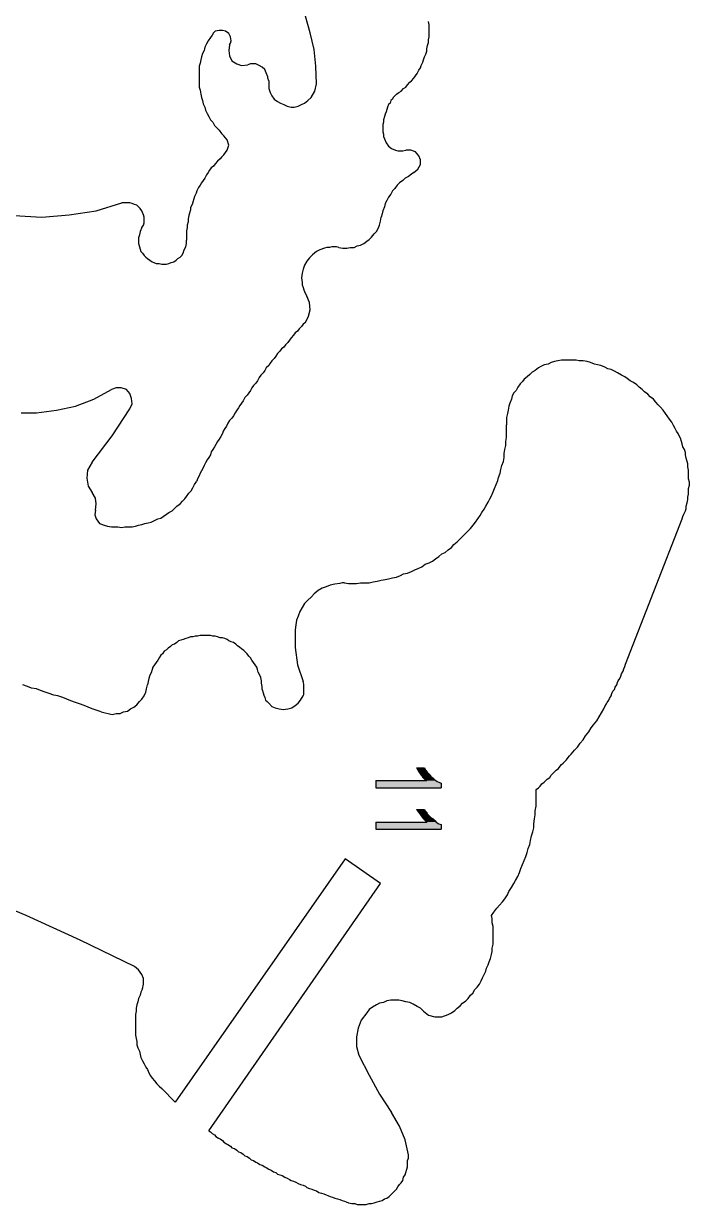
# Model space of a CAD drawing. Extents: x -1063 to 1100, y -467 to 441.
# Drawn here: x -868.7 to -729.7, y -256.7 to -10.2 of the extents above; entities that cross this region are included whole.
import ezdxf

# ---------------------------------------------------------------- set-up
doc = ezdxf.new("R2010")
doc.units = 0
doc.layers.add('H', color=7, linetype='CONTINUOUS')
doc.layers.add('P', color=250, linetype='CONTINUOUS')

# ---------------------------------------------------------------- blocks, each defined once
blk = doc.blocks.new('*U268')
at = {"layer": 'H', "color": 0, "linetype": 'CONTINUOUS'}
for p, q in [((-786.68, -165.57), (-785.02, -165.57)), ((-786.68, -165.57), (-786.52, -165.74)), ((-786.52, -165.74), (-786.43, -165.91)), ((-786.43, -165.91), (-786.35, -166.07)), ((-786.35, -166.07), (-786.27, -166.24)), ((-786.27, -166.24), (-786.18, -166.41)), ((-786.18, -166.41), (-785.68, -167.07)), ((-785.68, -167.07), (-785.52, -167.24)), ((-785.52, -167.24), (-785.35, -167.57)), ((-785.35, -167.57), (-785.02, -167.91)), ((-785.02, -165.57), (-784.93, -165.74)), ((-784.93, -165.74), (-784.85, -165.91)), ((-784.85, -165.91), (-784.68, -166.07)), ((-784.68, -166.07), (-784.52, -166.24)), ((-784.52, -166.24), (-784.52, -166.41)), ((-784.52, -166.41), (-784.52, -167.07)), ((-784.52, -167.07), (-784.52, -167.24)), ((-784.52, -167.24), (-784.52, -167.57)), ((-784.52, -167.57), (-784.52, -167.91)), ((-785.02, -167.91), (-784.85, -168.07)), ((-784.52, -168.24), (-784.85, -168.07)), ((-784.52, -167.91), (-784.52, -168.07)), ((-784.52, -168.07), (-784.52, -168.24))]:
    blk.add_line(p, q, dxfattribs=at)
for points in [[(-786.68, -165.57), (-786.68, -165.57), (-785.02, -165.57)], [(-786.68, -165.57), (-786.52, -165.74), (-784.93, -165.74)], [(-786.52, -165.74), (-786.43, -165.91), (-784.85, -165.91)], [(-786.43, -165.91), (-786.35, -166.07), (-784.68, -166.07)], [(-786.35, -166.07), (-786.27, -166.24), (-784.52, -166.24)], [(-786.27, -166.24), (-786.18, -166.41), (-784.52, -166.41)], [(-786.18, -166.41), (-785.68, -167.07), (-784.52, -167.07)], [(-785.68, -167.07), (-785.52, -167.24), (-784.52, -167.24)], [(-785.52, -167.24), (-785.35, -167.57), (-784.52, -167.57)], [(-785.35, -167.57), (-785.02, -167.91), (-784.52, -167.91)], [(-785.02, -167.91), (-784.85, -168.07), (-784.52, -168.07)]]:
    blk.add_solid(points, dxfattribs=at)
at = {"layer": 'H', "color": 0, "linetype": 'CONTINUOUS', "extrusion": (0, 0, -1)}
for points in [[(786.68, -165.57), (785.02, -165.57), (784.93, -165.74)], [(786.52, -165.74), (784.93, -165.74), (784.85, -165.91)], [(786.43, -165.91), (784.85, -165.91), (784.68, -166.07)], [(786.35, -166.07), (784.68, -166.07), (784.52, -166.24)], [(786.27, -166.24), (784.52, -166.24), (784.52, -166.41)], [(786.18, -166.41), (784.52, -166.41), (784.52, -167.07)], [(785.68, -167.07), (784.52, -167.07), (784.52, -167.24)], [(785.52, -167.24), (784.52, -167.24), (784.52, -167.57)], [(785.35, -167.57), (784.52, -167.57), (784.52, -167.91)], [(785.02, -167.91), (784.52, -167.91), (784.52, -168.07)], [(784.85, -168.07), (784.52, -168.07), (784.52, -168.24)]]:
    blk.add_solid(points, dxfattribs=at)
blk = doc.blocks.new('*U269')
at = {"layer": 'H', "color": 0, "linetype": 'CONTINUOUS'}
for p, q in [((-784.52, -166.24), (-784.52, -166.57)), ((-784.35, -166.57), (-784.52, -166.24)), ((-784.52, -166.57), (-784.52, -166.91)), ((-784.52, -166.91), (-784.52, -167.41)), ((-784.52, -167.41), (-784.52, -167.74)), ((-784.35, -166.57), (-784.02, -166.91)), ((-784.02, -166.91), (-783.68, -167.41)), ((-783.68, -167.41), (-783.18, -167.74)), ((-795.18, -168.24), (-784.52, -168.24)), ((-795.18, -168.24), (-795.18, -168.41)), ((-795.18, -168.41), (-795.18, -168.57)), ((-795.18, -168.57), (-795.18, -168.74)), ((-795.18, -168.74), (-795.18, -169.74)), ((-795.18, -169.74), (-781.52, -169.74)), ((-784.52, -167.74), (-784.52, -168.07)), ((-784.52, -168.07), (-784.52, -168.24)), ((-783.18, -167.74), (-782.85, -168.07)), ((-782.85, -168.07), (-782.6, -168.24)), ((-782.6, -168.24), (-782.35, -168.41)), ((-782.35, -168.41), (-782.02, -168.57)), ((-782.02, -168.57), (-781.52, -168.74)), ((-781.52, -168.74), (-781.52, -169.74))]:
    blk.add_line(p, q, dxfattribs=at)
for points in [[(-784.52, -166.24), (-784.52, -166.57), (-784.35, -166.57)], [(-784.52, -166.57), (-784.52, -166.91), (-784.02, -166.91)], [(-784.52, -166.91), (-784.52, -167.41), (-783.68, -167.41)], [(-784.52, -167.41), (-784.52, -167.74), (-783.18, -167.74)], [(-795.18, -168.24), (-795.18, -168.24), (-784.52, -168.24)], [(-795.18, -168.24), (-795.18, -168.41), (-782.35, -168.41)], [(-795.18, -168.41), (-795.18, -168.57), (-782.02, -168.57)], [(-795.18, -168.57), (-795.18, -168.74), (-781.52, -168.74)], [(-795.18, -168.74), (-795.18, -169.74), (-781.52, -169.74)], [(-795.18, -169.74), (-795.18, -169.74), (-781.52, -169.74)], [(-784.52, -167.74), (-784.52, -168.07), (-782.85, -168.07)], [(-784.52, -168.07), (-784.52, -168.24), (-782.6, -168.24)]]:
    blk.add_solid(points, dxfattribs=at)
at = {"layer": 'H', "color": 0, "linetype": 'CONTINUOUS', "extrusion": (0, 0, -1)}
for points in [[(784.52, -166.57), (784.35, -166.57), (784.02, -166.91)], [(784.52, -166.91), (784.02, -166.91), (783.68, -167.41)], [(784.52, -167.41), (783.68, -167.41), (783.18, -167.74)], [(795.18, -168.24), (782.6, -168.24), (782.35, -168.41)], [(795.18, -168.41), (782.35, -168.41), (782.02, -168.57)], [(795.18, -168.57), (782.02, -168.57), (781.52, -168.74)], [(795.18, -168.74), (781.52, -168.74), (781.52, -169.74)], [(784.52, -167.74), (783.18, -167.74), (782.85, -168.07)], [(784.52, -168.07), (782.85, -168.07), (782.6, -168.24)]]:
    blk.add_solid(points, dxfattribs=at)
blk = doc.blocks.new('*U270')
at = {"layer": 'H', "color": 0, "linetype": 'CONTINUOUS'}
for p, q in [((-786.68, -174.24), (-785.02, -174.24)), ((-786.68, -174.24), (-786.43, -174.57)), ((-786.43, -174.57), (-786.18, -174.91)), ((-786.18, -174.91), (-785.68, -175.57)), ((-785.02, -174.24), (-784.85, -174.57)), ((-784.85, -174.57), (-784.52, -174.91)), ((-784.52, -174.91), (-784.52, -175.57)), ((-785.68, -175.57), (-785.18, -176.24)), ((-784.52, -176.91), (-785.18, -176.24)), ((-784.52, -175.57), (-784.52, -176.24)), ((-784.52, -176.24), (-784.52, -176.91))]:
    blk.add_line(p, q, dxfattribs=at)
for points in [[(-786.68, -174.24), (-786.68, -174.24), (-785.02, -174.24)], [(-786.68, -174.24), (-786.43, -174.57), (-784.85, -174.57)], [(-786.43, -174.57), (-786.18, -174.91), (-784.52, -174.91)], [(-786.18, -174.91), (-785.68, -175.57), (-784.52, -175.57)], [(-785.68, -175.57), (-785.18, -176.24), (-784.52, -176.24)]]:
    blk.add_solid(points, dxfattribs=at)
at = {"layer": 'H', "color": 0, "linetype": 'CONTINUOUS', "extrusion": (0, 0, -1)}
for points in [[(786.68, -174.24), (785.02, -174.24), (784.85, -174.57)], [(786.43, -174.57), (784.85, -174.57), (784.52, -174.91)], [(786.18, -174.91), (784.52, -174.91), (784.52, -175.57)], [(785.68, -175.57), (784.52, -175.57), (784.52, -176.24)], [(785.18, -176.24), (784.52, -176.24), (784.52, -176.91)]]:
    blk.add_solid(points, dxfattribs=at)
blk = doc.blocks.new('*U271')
at = {"layer": 'H', "color": 0, "linetype": 'CONTINUOUS'}
for p, q in [((-784.52, -174.91), (-784.52, -175.24)), ((-784.35, -175.24), (-784.52, -174.91)), ((-795.18, -176.91), (-784.52, -176.91)), ((-795.18, -176.91), (-795.18, -177.24)), ((-795.18, -177.24), (-795.18, -177.41)), ((-795.18, -177.41), (-795.18, -178.41)), ((-784.52, -175.24), (-784.52, -175.57)), ((-784.52, -175.57), (-784.52, -175.91)), ((-784.52, -175.91), (-784.52, -176.24)), ((-784.52, -176.24), (-784.52, -176.57)), ((-784.52, -176.57), (-784.52, -176.91)), ((-784.35, -175.24), (-784.02, -175.57)), ((-784.02, -175.57), (-783.68, -175.91)), ((-783.68, -175.91), (-783.18, -176.24)), ((-783.18, -176.24), (-782.85, -176.57)), ((-782.85, -176.57), (-782.52, -176.91)), ((-782.52, -176.91), (-782.02, -177.24)), ((-782.02, -177.24), (-781.52, -177.41)), ((-781.52, -177.41), (-781.52, -178.41)), ((-795.18, -178.41), (-781.52, -178.41))]:
    blk.add_line(p, q, dxfattribs=at)
for points in [[(-784.52, -174.91), (-784.52, -175.24), (-784.35, -175.24)], [(-795.18, -176.91), (-795.18, -176.91), (-784.52, -176.91)], [(-795.18, -176.91), (-795.18, -177.24), (-782.02, -177.24)], [(-795.18, -177.24), (-795.18, -177.41), (-781.52, -177.41)], [(-795.18, -177.41), (-795.18, -178.41), (-781.52, -178.41)], [(-784.52, -175.24), (-784.52, -175.57), (-784.02, -175.57)], [(-784.52, -175.57), (-784.52, -175.91), (-783.68, -175.91)], [(-784.52, -175.91), (-784.52, -176.24), (-783.18, -176.24)], [(-784.52, -176.24), (-784.52, -176.57), (-782.85, -176.57)], [(-784.52, -176.57), (-784.52, -176.91), (-782.52, -176.91)], [(-795.18, -178.41), (-795.18, -178.41), (-781.52, -178.41)]]:
    blk.add_solid(points, dxfattribs=at)
at = {"layer": 'H', "color": 0, "linetype": 'CONTINUOUS', "extrusion": (0, 0, -1)}
for points in [[(795.18, -176.91), (782.52, -176.91), (782.02, -177.24)], [(795.18, -177.24), (782.02, -177.24), (781.52, -177.41)], [(795.18, -177.41), (781.52, -177.41), (781.52, -178.41)], [(784.52, -175.24), (784.35, -175.24), (784.02, -175.57)], [(784.52, -175.57), (784.02, -175.57), (783.68, -175.91)], [(784.52, -175.91), (783.68, -175.91), (783.18, -176.24)], [(784.52, -176.24), (783.18, -176.24), (782.85, -176.57)], [(784.52, -176.57), (782.85, -176.57), (782.52, -176.91)]]:
    blk.add_solid(points, dxfattribs=at)

msp = doc.modelspace()

# ---------------------------------------------------------------- linework, layer by layer
at = {"layer": 'P', "color": 0, "linetype": 'CONTINUOUS'}
for points in [[(-817.52, -22.07), (-817.52, -22.91), (-817.52, -23.74), (-817.18, -24.57), (-816.85, -25.24), (-816.35, -25.91), (-815.68, -26.41), (-815.02, -26.74), (-814.35, -27.07), (-813.68, -27.41), (-812.85, -27.57), (-812.18, -27.57), (-811.35, -27.41), (-810.68, -27.07), (-810.02, -26.74), (-809.35, -26.24), (-808.68, -25.57), (-807.85, -24.24), (-807.52, -22.74), (-807.68, -19.07), (-808.02, -15.57), (-808.85, -12.07), (-809.85, -8.57)], [(-790.85, -24.91), (-790.35, -24.57), (-789.85, -24.24), (-789.35, -23.74), (-788.85, -23.41), (-788.52, -22.91), (-788.02, -22.41), (-787.68, -22.07), (-787.18, -21.57), (-786.85, -21.07), (-786.52, -20.57), (-786.18, -19.91), (-785.85, -19.41), (-785.68, -18.91), (-785.35, -18.24), (-785.18, -17.74), (-785.02, -17.07), (-784.68, -16.57), (-784.52, -15.91), (-784.52, -15.41), (-784.35, -14.74), (-784.18, -14.07), (-784.18, -13.57), (-784.02, -12.91), (-784.02, -12.24), (-784.02, -11.74), (-784.02, -11.07), (-784.02, -10.41), (-784.18, -9.74)], [(-825.68, -14.57), (-825.52, -14.24), (-825.35, -13.74), (-825.52, -12.91), (-825.85, -12.24), (-826.52, -11.74), (-827.18, -11.57), (-827.85, -11.57), (-828.68, -11.74), (-829.02, -12.07), (-829.35, -12.57)], [(-829.35, -12.57), (-829.68, -13.07), (-830.18, -13.74), (-830.52, -14.41), (-830.85, -15.07), (-831.02, -15.74), (-831.35, -16.41), (-831.52, -17.07), (-831.68, -17.74), (-831.85, -18.41), (-832.02, -19.07), (-832.02, -19.91), (-832.02, -20.57), (-832.02, -21.24), (-832.02, -22.07), (-832.02, -22.74), (-832.02, -23.41), (-831.85, -24.07), (-831.68, -24.91), (-831.52, -25.57), (-831.35, -26.24), (-831.18, -26.91), (-830.85, -27.57), (-830.68, -28.24), (-830.35, -28.91), (-830.02, -29.57), (-829.68, -30.24), (-829.18, -30.74), (-828.85, -31.41), (-828.35, -31.91), (-827.85, -32.41), (-827.35, -33.07), (-826.85, -33.57)], [(-825.68, -14.57), (-825.85, -15.74), (-825.68, -16.91), (-825.18, -17.91), (-824.18, -18.57), (-823.18, -18.91), (-821.85, -18.74)], [(-817.52, -22.07), (-817.68, -21.57), (-817.68, -21.24), (-818.02, -20.41), (-818.35, -19.74), (-818.85, -19.24), (-819.52, -18.91), (-820.18, -18.57), (-821.02, -18.57), (-821.35, -18.57), (-821.85, -18.74)], [(-790.85, -24.91), (-791.52, -25.57), (-791.68, -25.91), (-792.02, -26.24), (-792.18, -26.74), (-792.52, -27.07), (-792.68, -27.57), (-792.85, -28.07), (-793.02, -28.57), (-793.18, -29.07), (-793.35, -29.57), (-793.52, -30.24), (-793.52, -30.74), (-793.68, -31.24), (-793.68, -31.74), (-793.68, -32.24), (-793.68, -32.74), (-793.52, -33.24), (-793.52, -33.74), (-793.35, -34.24), (-793.02, -35.07), (-792.52, -35.74), (-791.85, -36.24), (-791.02, -36.57), (-790.52, -36.74), (-790.02, -36.74), (-789.52, -36.74), (-788.85, -36.57)], [(-826.85, -37.57), (-826.18, -36.57), (-825.85, -35.57), (-826.18, -34.41), (-826.85, -33.57)], [(-787.18, -41.24), (-786.35, -40.57), (-785.85, -39.57), (-785.85, -38.57), (-786.18, -37.74), (-786.85, -36.91), (-787.85, -36.57), (-788.85, -36.57)], [(-826.85, -37.57), (-827.35, -38.07), (-827.68, -38.41), (-828.18, -38.91), (-828.68, -39.41), (-829.02, -39.91), (-829.52, -40.24), (-829.85, -40.74), (-830.18, -41.24), (-830.52, -41.74), (-830.85, -42.41), (-831.18, -42.91), (-831.52, -43.41), (-831.85, -43.91), (-832.18, -44.41), (-832.52, -45.07), (-832.68, -45.57), (-833.02, -46.24), (-833.18, -46.74), (-833.35, -47.41), (-833.52, -47.91), (-833.85, -48.57), (-833.85, -49.07), (-834.02, -49.74), (-834.18, -50.24), (-834.35, -50.91), (-834.35, -51.57), (-834.52, -52.24), (-834.52, -52.74), (-834.68, -53.41), (-834.68, -54.07), (-834.68, -54.74), (-834.68, -55.41)], [(-787.18, -41.24), (-787.68, -41.57), (-788.35, -42.07), (-789.02, -42.41), (-789.52, -42.91), (-790.18, -43.41), (-790.68, -43.91), (-791.18, -44.57), (-791.68, -45.07), (-792.02, -45.74), (-792.52, -46.41), (-792.85, -47.07), (-793.18, -47.74), (-793.35, -48.41), (-793.68, -49.24), (-793.85, -49.91), (-794.02, -50.57)], [(-870.68, -50.24), (-864.85, -50.57), (-859.18, -50.07), (-853.52, -49.24), (-848.18, -47.57)], [(-844.02, -52.74), (-843.68, -52.24), (-843.52, -51.74), (-843.52, -51.24), (-843.52, -50.57), (-843.68, -50.07), (-843.85, -49.57), (-844.02, -49.24), (-844.35, -48.74), (-844.68, -48.41), (-845.02, -48.07), (-845.52, -47.91), (-846.02, -47.74), (-846.52, -47.57), (-847.02, -47.57), (-847.52, -47.57), (-848.18, -47.57)], [(-802.85, -56.91), (-802.02, -57.07), (-801.18, -57.07), (-800.52, -56.91), (-799.68, -56.91), (-799.02, -56.57), (-798.35, -56.41), (-797.68, -56.07), (-797.02, -55.57), (-796.52, -55.24), (-796.02, -54.74), (-795.52, -54.07), (-795.02, -53.57), (-794.68, -52.91), (-794.35, -52.24), (-794.18, -51.41), (-794.02, -50.57)], [(-844.02, -52.74), (-844.35, -53.57), (-844.52, -54.24), (-844.68, -54.91), (-844.68, -55.57), (-844.68, -56.07), (-844.52, -56.74), (-844.35, -57.24), (-844.18, -57.74), (-843.85, -58.07), (-843.52, -58.57), (-843.18, -58.91), (-842.85, -59.24), (-842.35, -59.57), (-841.85, -59.91), (-841.52, -60.07), (-841.02, -60.24), (-840.35, -60.24), (-839.85, -60.41), (-839.35, -60.41), (-838.85, -60.41), (-838.35, -60.24), (-837.85, -60.07), (-837.35, -59.91), (-836.85, -59.57), (-836.52, -59.24), (-836.02, -58.91), (-835.68, -58.57), (-835.35, -58.07), (-835.18, -57.41), (-834.85, -56.74), (-834.68, -56.07), (-834.68, -55.41)], [(-802.85, -56.91), (-803.35, -56.74), (-803.85, -56.74), (-804.35, -56.74), (-804.85, -56.91), (-805.35, -56.91), (-805.85, -57.07), (-806.85, -57.41), (-807.52, -57.74), (-808.35, -58.41), (-809.02, -59.07), (-809.52, -59.74), (-810.02, -60.57), (-810.35, -61.41), (-810.52, -62.24), (-810.68, -63.24), (-810.52, -64.24), (-810.52, -64.74), (-810.35, -65.24), (-810.18, -65.74), (-810.02, -66.07), (-809.85, -66.57), (-809.52, -67.07)], [(-809.85, -72.57), (-809.18, -71.24), (-808.85, -69.91), (-809.02, -68.41), (-809.52, -67.07)], [(-809.85, -72.57), (-810.35, -72.91), (-810.68, -73.41), (-811.18, -73.91), (-811.52, -74.41), (-812.02, -74.74), (-812.35, -75.24), (-812.85, -75.74), (-813.18, -76.24), (-813.52, -76.74), (-814.02, -77.24), (-814.35, -77.74), (-814.85, -78.07), (-815.18, -78.57), (-815.68, -79.07), (-816.02, -79.57), (-816.35, -80.07), (-816.85, -80.57), (-817.18, -81.07), (-817.52, -81.57), (-818.02, -82.07), (-818.35, -82.57), (-818.68, -83.07), (-819.18, -83.57), (-819.52, -84.07), (-819.85, -84.74), (-820.18, -85.24), (-820.68, -85.74), (-821.02, -86.24), (-821.35, -86.74), (-821.68, -87.24), (-822.02, -87.74), (-822.52, -88.24), (-822.85, -88.91), (-823.18, -89.41), (-823.52, -89.91), (-823.85, -90.41), (-824.18, -90.91), (-824.52, -91.41), (-824.85, -92.07), (-825.18, -92.57), (-825.68, -93.07), (-826.02, -93.57), (-826.35, -94.24), (-826.68, -94.74), (-827.02, -95.24), (-827.18, -95.74), (-827.52, -96.41), (-827.85, -96.91), (-828.18, -97.41), (-828.52, -98.07), (-828.85, -98.57), (-829.18, -99.07), (-829.52, -99.57), (-829.68, -100.24), (-830.02, -100.74), (-830.35, -101.24), (-830.68, -101.91), (-831.02, -102.41), (-831.18, -102.91), (-831.52, -103.57), (-831.85, -104.07), (-832.02, -104.57), (-832.35, -105.24), (-832.52, -105.74)], [(-751.85, -80.57), (-752.68, -80.57), (-753.35, -80.41), (-754.18, -80.41), (-754.85, -80.41), (-755.68, -80.41), (-756.35, -80.41), (-757.18, -80.57), (-757.85, -80.74), (-758.52, -80.91), (-759.18, -81.24), (-760.02, -81.41), (-760.68, -81.74), (-761.18, -82.07), (-761.85, -82.57), (-762.52, -82.91), (-763.02, -83.41), (-763.52, -83.91), (-764.18, -84.41), (-764.52, -84.91), (-765.02, -85.41), (-765.52, -86.07), (-765.85, -86.74), (-766.35, -87.24), (-766.68, -87.91), (-766.85, -88.57), (-767.18, -89.41), (-767.35, -90.07), (-767.52, -90.91), (-767.68, -91.57), (-767.85, -92.41), (-767.85, -93.24), (-767.85, -93.91)], [(-732.68, -94.74), (-733.02, -94.07), (-733.35, -93.41), (-733.85, -92.74), (-734.35, -92.07), (-734.68, -91.57), (-735.18, -90.91), (-735.68, -90.24), (-736.18, -89.74), (-736.68, -89.24), (-737.18, -88.57), (-737.85, -88.07), (-738.35, -87.57), (-739.02, -87.07), (-739.52, -86.57), (-740.18, -86.07), (-740.68, -85.57), (-741.35, -85.07), (-742.02, -84.74), (-742.68, -84.24), (-743.18, -83.91), (-743.85, -83.57), (-744.68, -83.07), (-745.35, -82.74), (-746.02, -82.41), (-746.68, -82.24), (-747.35, -81.91), (-748.18, -81.57), (-748.85, -81.41), (-749.52, -81.24), (-750.35, -80.91), (-751.02, -80.74), (-751.85, -80.57)], [(-854.35, -101.74), (-850.18, -96.24), (-846.52, -90.57), (-846.02, -89.57), (-846.18, -88.41), (-846.52, -87.41), (-847.18, -86.57), (-848.35, -86.24), (-849.35, -86.24), (-850.35, -86.57)], [(-866.02, -91.41), (-861.85, -90.91), (-857.85, -90.07), (-854.02, -88.57), (-850.35, -86.57)], [(-869.18, -91.41), (-868.18, -91.41), (-867.18, -91.41), (-866.02, -91.41)], [(-801.68, -126.91), (-800.85, -127.07), (-800.02, -127.07), (-799.18, -127.07), (-798.35, -126.91), (-797.52, -126.91), (-796.52, -126.91), (-795.68, -126.74), (-794.85, -126.57), (-794.02, -126.41), (-793.18, -126.24), (-792.52, -126.07), (-791.68, -125.91), (-790.85, -125.74), (-790.02, -125.41), (-789.35, -125.07), (-788.52, -124.91), (-787.68, -124.57), (-787.02, -124.24), (-786.18, -123.91), (-785.52, -123.57), (-784.85, -123.07), (-784.02, -122.74), (-783.35, -122.41), (-782.68, -121.91), (-782.02, -121.41), (-781.35, -120.91), (-780.68, -120.57), (-780.02, -120.07), (-779.35, -119.57), (-778.85, -118.91), (-778.18, -118.41), (-777.68, -117.91), (-777.02, -117.24), (-776.52, -116.74), (-775.85, -116.07), (-775.35, -115.57), (-774.85, -114.91), (-774.35, -114.24), (-773.85, -113.57), (-773.35, -112.91), (-773.02, -112.24), (-772.52, -111.57), (-772.18, -110.91), (-771.68, -110.07), (-771.35, -109.41), (-771.02, -108.74), (-770.68, -107.91), (-770.35, -107.24), (-770.02, -106.41), (-769.68, -105.57), (-769.52, -104.91), (-769.18, -104.07), (-769.02, -103.24), (-768.85, -102.41), (-768.52, -101.57), (-768.35, -100.74), (-768.35, -99.91), (-768.18, -99.07), (-768.02, -98.24), (-768.02, -97.41), (-767.85, -96.57), (-767.85, -95.74), (-767.85, -94.91), (-767.85, -93.91)], [(-731.18, -113.57), (-731.02, -113.07), (-730.85, -112.57), (-730.52, -111.91), (-730.35, -111.41), (-730.35, -110.91), (-730.18, -110.24), (-730.02, -109.57), (-730.02, -109.07), (-729.85, -108.41), (-729.85, -107.74), (-729.85, -107.24), (-729.68, -106.57), (-729.68, -105.91), (-729.85, -105.24), (-729.85, -104.57), (-729.85, -104.07), (-729.85, -103.41), (-730.02, -102.74), (-730.02, -102.07), (-730.18, -101.57), (-730.35, -100.91), (-730.52, -100.24), (-730.52, -99.74), (-730.68, -99.07), (-731.02, -98.57), (-731.18, -97.91), (-731.35, -97.41), (-731.52, -96.74), (-731.85, -96.24), (-732.02, -95.74), (-732.35, -95.24), (-732.68, -94.74)], [(-854.35, -101.74), (-855.35, -103.41), (-855.52, -105.07), (-855.18, -106.74), (-854.35, -108.07)], [(-851.85, -114.91), (-851.18, -115.07), (-850.35, -115.24), (-849.68, -115.24), (-849.02, -115.24), (-848.18, -115.41), (-847.52, -115.24), (-846.85, -115.24), (-846.02, -115.24), (-845.35, -115.07), (-844.68, -114.91), (-844.02, -114.74), (-843.35, -114.57), (-842.68, -114.41), (-842.02, -114.24), (-841.35, -113.91), (-840.68, -113.57), (-840.02, -113.41), (-839.52, -113.07), (-838.85, -112.57), (-838.35, -112.24), (-837.68, -111.91), (-837.18, -111.41), (-836.68, -110.91), (-836.02, -110.41), (-835.52, -109.91), (-835.02, -109.41), (-834.68, -108.91), (-834.18, -108.24), (-833.68, -107.74), (-833.35, -107.07), (-833.02, -106.41), (-832.52, -105.74)], [(-853.68, -111.74), (-853.52, -110.41), (-853.68, -109.24), (-854.35, -108.07)], [(-853.68, -111.74), (-853.85, -112.74), (-853.52, -113.57), (-852.85, -114.57), (-851.85, -114.91)], [(-743.02, -143.91), (-731.18, -113.57)], [(-801.68, -126.91), (-802.18, -126.91), (-802.68, -127.07), (-803.68, -127.24), (-804.68, -127.41), (-805.52, -127.74), (-806.35, -128.07), (-807.18, -128.57), (-808.02, -129.24), (-808.68, -129.91), (-809.35, -130.57), (-810.02, -131.24), (-810.52, -132.07), (-811.02, -132.91), (-811.35, -133.91), (-811.68, -134.74), (-811.85, -135.74), (-812.02, -136.74)], [(-818.85, -149.24), (-818.85, -148.57), (-819.02, -147.91), (-819.02, -147.41), (-819.18, -146.74), (-819.35, -146.24), (-819.68, -145.57), (-819.85, -145.07), (-820.02, -144.57), (-820.35, -144.07), (-820.68, -143.57), (-821.02, -143.07), (-821.35, -142.57), (-821.68, -142.24), (-822.02, -141.74), (-822.35, -141.41), (-822.68, -141.07), (-823.18, -140.74), (-823.52, -140.41), (-824.02, -140.07), (-824.35, -139.74), (-824.85, -139.41), (-825.35, -139.24), (-825.85, -139.07), (-826.18, -138.74), (-826.68, -138.57), (-827.18, -138.41), (-827.68, -138.41), (-828.18, -138.24), (-828.68, -138.07), (-829.18, -138.07), (-829.68, -137.91), (-830.35, -137.91), (-830.85, -137.91), (-831.35, -137.91), (-831.85, -137.91), (-832.35, -138.07), (-832.85, -138.07), (-833.35, -138.24), (-833.85, -138.24), (-834.35, -138.41), (-834.85, -138.57), (-835.35, -138.74), (-835.85, -138.91), (-836.35, -139.07), (-836.68, -139.41), (-837.18, -139.74), (-837.68, -139.91), (-838.02, -140.24), (-838.52, -140.57), (-838.85, -140.91), (-839.35, -141.24), (-839.68, -141.74), (-840.02, -142.07), (-840.35, -142.57), (-840.68, -143.07), (-841.02, -143.57), (-841.35, -144.07), (-841.68, -144.57), (-841.85, -145.07), (-842.02, -145.74), (-842.35, -146.24), (-842.52, -146.91), (-842.68, -147.57), (-842.85, -148.24)], [(-812.02, -136.74), (-812.02, -140.41), (-811.52, -144.07), (-810.35, -147.57)], [(-761.68, -170.07), (-761.18, -169.74), (-760.85, -169.41), (-760.52, -168.91), (-760.02, -168.57), (-759.68, -168.24), (-759.35, -167.91), (-758.85, -167.57), (-758.52, -167.07), (-758.18, -166.74), (-757.85, -166.41), (-757.52, -166.07), (-757.02, -165.74), (-756.68, -165.24), (-756.35, -164.91), (-756.02, -164.57), (-755.68, -164.24), (-755.35, -163.91), (-755.02, -163.41), (-754.68, -163.07), (-754.35, -162.74), (-753.68, -161.91), (-753.02, -161.24), (-752.52, -160.41), (-751.85, -159.74), (-751.35, -158.91), (-750.68, -158.07), (-750.18, -157.24), (-749.68, -156.57), (-749.02, -155.74), (-748.52, -154.91), (-748.02, -154.07), (-747.52, -153.24), (-747.35, -152.74), (-747.02, -152.24), (-746.85, -151.91), (-746.52, -151.41), (-746.35, -151.07), (-746.02, -150.57), (-745.85, -150.07), (-745.68, -149.57), (-745.35, -149.24), (-745.18, -148.74), (-744.85, -148.24), (-744.68, -147.74), (-744.52, -147.41), (-744.18, -146.91), (-744.02, -146.41), (-743.85, -145.91), (-743.52, -145.41), (-743.35, -144.91), (-743.18, -144.41), (-743.02, -143.91)], [(-818.85, -149.24), (-818.68, -149.91), (-818.52, -150.41), (-818.35, -150.91), (-818.18, -151.41), (-817.85, -151.74), (-817.52, -152.07), (-816.85, -152.74), (-816.18, -153.07), (-815.35, -153.24), (-814.52, -153.41), (-813.52, -153.24), (-812.68, -153.07), (-812.02, -152.57), (-811.35, -152.07), (-810.85, -151.41), (-810.35, -150.57), (-810.18, -150.24), (-810.18, -149.74), (-810.18, -149.24), (-810.18, -148.57), (-810.18, -148.07), (-810.35, -147.57)], [(-852.52, -153.91), (-853.35, -153.57), (-854.35, -153.24), (-855.18, -152.91), (-856.02, -152.57), (-857.02, -152.24), (-857.85, -151.91), (-858.85, -151.57), (-859.68, -151.24), (-860.52, -150.91), (-861.52, -150.57), (-862.35, -150.41), (-863.35, -150.07), (-864.18, -149.74), (-865.18, -149.41), (-866.02, -149.07), (-867.02, -148.91), (-867.85, -148.57), (-868.85, -148.24)], [(-852.52, -153.91), (-851.68, -154.07), (-851.02, -154.24), (-850.18, -154.41), (-849.35, -154.24), (-848.52, -154.24), (-847.85, -153.91), (-847.02, -153.74), (-846.35, -153.24), (-845.68, -152.91), (-845.02, -152.41), (-844.52, -151.74), (-844.02, -151.24), (-843.52, -150.57), (-843.18, -149.74), (-843.02, -149.07), (-842.85, -148.24)], [(-771.02, -196.41), (-770.52, -195.74), (-769.85, -194.91), (-769.35, -194.24), (-768.68, -193.57), (-768.18, -192.91), (-767.68, -192.07), (-767.35, -191.41), (-766.85, -190.57), (-766.35, -189.74), (-766.02, -189.07), (-765.52, -188.24), (-765.18, -187.41), (-764.85, -186.57), (-764.52, -185.74), (-764.18, -184.91), (-763.85, -184.07), (-763.52, -183.24), (-763.35, -182.41), (-763.02, -181.57), (-762.85, -180.74), (-762.68, -179.74), (-762.35, -178.91), (-762.18, -178.07), (-762.18, -177.24), (-762.02, -176.24), (-761.85, -175.41), (-761.85, -174.57), (-761.68, -173.57), (-761.68, -172.74), (-761.68, -171.91), (-761.68, -170.91), (-761.68, -170.07)], [(-843.85, -211.74), (-843.68, -210.74), (-843.68, -209.57), (-844.02, -208.74), (-844.68, -207.74), (-845.52, -207.07), (-856.85, -201.57), (-868.18, -196.41), (-879.85, -191.57), (-891.68, -187.07), (-903.52, -183.07), (-915.68, -179.24), (-927.68, -176.07), (-928.68, -175.91), (-929.52, -175.91), (-930.35, -176.07), (-931.02, -176.24), (-931.85, -176.57), (-932.52, -177.07), (-933.18, -177.57), (-933.68, -178.24)], [(-830.02, -241.41), (-794.18, -189.74), (-801.52, -184.57), (-837.02, -235.41), (-839.85, -232.57)], [(-780.02, -217.07), (-779.35, -216.74), (-778.68, -216.24), (-778.18, -215.74), (-777.52, -215.24), (-777.02, -214.74), (-776.35, -214.24), (-775.85, -213.74), (-775.35, -213.07), (-774.85, -212.57), (-774.52, -211.91), (-774.02, -211.41), (-773.52, -210.74), (-773.18, -210.07), (-772.85, -209.41), (-772.52, -208.74), (-772.18, -208.07), (-772.02, -207.41), (-771.68, -206.74), (-771.52, -206.07), (-771.18, -205.41), (-771.02, -204.57), (-770.85, -203.91), (-770.85, -203.24), (-770.68, -202.41), (-770.68, -201.74), (-770.68, -200.91), (-770.68, -200.24), (-770.68, -199.41), (-770.68, -198.74), (-770.85, -197.91), (-770.85, -197.07), (-771.02, -196.41)], [(-843.85, -211.74), (-844.18, -212.41), (-844.35, -213.07), (-844.68, -213.74), (-844.85, -214.41), (-845.02, -215.07), (-845.18, -215.74), (-845.18, -216.41), (-845.35, -217.07), (-845.35, -217.91), (-845.35, -218.57), (-845.35, -219.24), (-845.35, -219.91), (-845.35, -220.74), (-845.35, -221.41), (-845.18, -222.07), (-845.02, -222.74), (-845.02, -223.41), (-844.85, -224.07), (-844.52, -224.74), (-844.35, -225.41), (-844.18, -226.07), (-843.85, -226.74), (-843.52, -227.41), (-843.18, -228.07), (-842.85, -228.57), (-842.52, -229.24), (-842.18, -229.91), (-841.85, -230.41), (-841.35, -230.91), (-840.85, -231.57), (-840.35, -232.07), (-839.85, -232.57)], [(-785.18, -216.41), (-785.85, -215.74), (-786.52, -215.41), (-787.35, -214.91), (-788.02, -214.57), (-788.85, -214.41), (-789.68, -214.24), (-790.35, -214.07), (-791.18, -214.07), (-792.02, -214.07), (-792.85, -214.24), (-793.52, -214.57), (-794.35, -214.74), (-795.02, -215.07), (-795.85, -215.57), (-796.52, -216.07), (-797.02, -216.74), (-798.18, -218.24), (-798.85, -219.91), (-799.18, -221.74), (-799.18, -223.74), (-798.68, -225.57), (-796.52, -229.74), (-794.35, -233.74), (-791.85, -237.57)], [(-785.18, -216.41), (-784.18, -217.24), (-782.85, -217.57), (-781.35, -217.57), (-780.02, -217.07)], [(-788.35, -246.41), (-789.02, -243.24), (-790.18, -240.41), (-791.85, -237.57)], [(-830.02, -241.41), (-829.68, -241.57), (-829.35, -241.91), (-828.85, -242.24), (-828.52, -242.57), (-828.02, -242.91), (-827.68, -243.07), (-827.18, -243.41), (-826.85, -243.74), (-826.35, -244.07), (-826.02, -244.24), (-825.52, -244.57), (-825.18, -244.91), (-824.68, -245.07), (-824.18, -245.41), (-823.85, -245.74), (-823.35, -245.91), (-822.85, -246.24), (-822.52, -246.57), (-822.02, -246.74), (-821.52, -247.07), (-821.18, -247.41), (-820.68, -247.57), (-820.18, -247.91), (-819.85, -248.07), (-819.35, -248.41), (-818.85, -248.57), (-818.35, -248.91), (-818.02, -249.07), (-817.52, -249.41), (-817.02, -249.57), (-816.52, -249.91), (-816.02, -250.07), (-815.68, -250.41), (-815.18, -250.57), (-814.68, -250.74), (-814.18, -251.07), (-813.68, -251.24), (-813.18, -251.57), (-812.85, -251.74), (-812.35, -251.91), (-811.85, -252.07), (-811.35, -252.41), (-810.85, -252.57), (-810.35, -252.74), (-809.85, -252.91), (-809.52, -253.24), (-809.02, -253.41), (-808.52, -253.57), (-808.02, -253.74), (-807.52, -253.91), (-807.02, -254.24), (-806.52, -254.41), (-806.02, -254.57), (-805.52, -254.74), (-805.18, -254.91), (-804.68, -255.07), (-804.18, -255.24), (-803.68, -255.41), (-803.18, -255.57), (-802.68, -255.74), (-802.18, -255.91), (-801.68, -256.07), (-801.35, -256.24), (-800.85, -256.41)], [(-800.85, -256.41), (-800.18, -256.57), (-799.52, -256.57), (-799.02, -256.74), (-798.35, -256.74), (-797.68, -256.74), (-797.18, -256.74), (-796.52, -256.57), (-796.02, -256.57), (-795.52, -256.41), (-794.85, -256.24), (-794.35, -256.07), (-793.85, -255.91), (-793.35, -255.57), (-792.85, -255.41), (-792.35, -255.07), (-792.02, -254.74), (-791.52, -254.24), (-791.18, -253.91), (-790.85, -253.57), (-790.52, -253.07), (-790.18, -252.57), (-789.85, -252.24), (-789.52, -251.74), (-789.35, -251.07), (-789.02, -250.57), (-788.85, -250.07), (-788.68, -249.41), (-788.52, -248.91), (-788.52, -248.24), (-788.52, -247.57), (-788.35, -247.07), (-788.35, -246.41)]]:
    msp.add_lwpolyline(points, dxfattribs=at)

# ---------------------------------------------------------------- block references
at = {"layer": 'H', "color": 0, "linetype": 'CONTINUOUS'}
for name in ['*U269', '*U268', '*U271', '*U270']:
    msp.add_blockref(name, (0, 0), dxfattribs=at)

doc.saveas('drawing.dxf')
